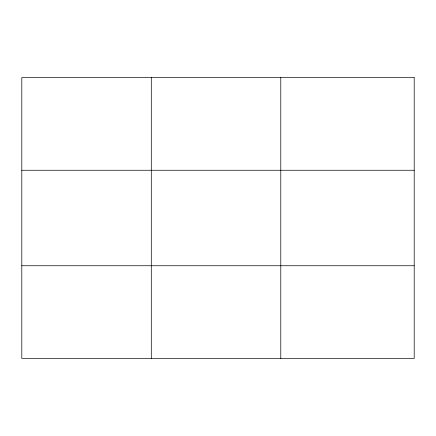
<?xml version="1.0" encoding="UTF-8"?>
<svg xmlns="http://www.w3.org/2000/svg" width="436" height="436" viewBox="0 0 436 436"><rect width="100%" height="100%" fill="white"/><g stroke="black" fill="none" stroke-linecap="round" stroke-linejoin="round"><path stroke-width="0.65" d="M151.292 77.586L151.292 358.414M280.784 77.586L280.784 358.414M21.8 170.258L414.2 170.258M21.8 265.742L414.2 265.742M414.2 77.586L414.2 358.414L21.8 358.414L21.8 77.586L414.2 77.586"/></g></svg>
